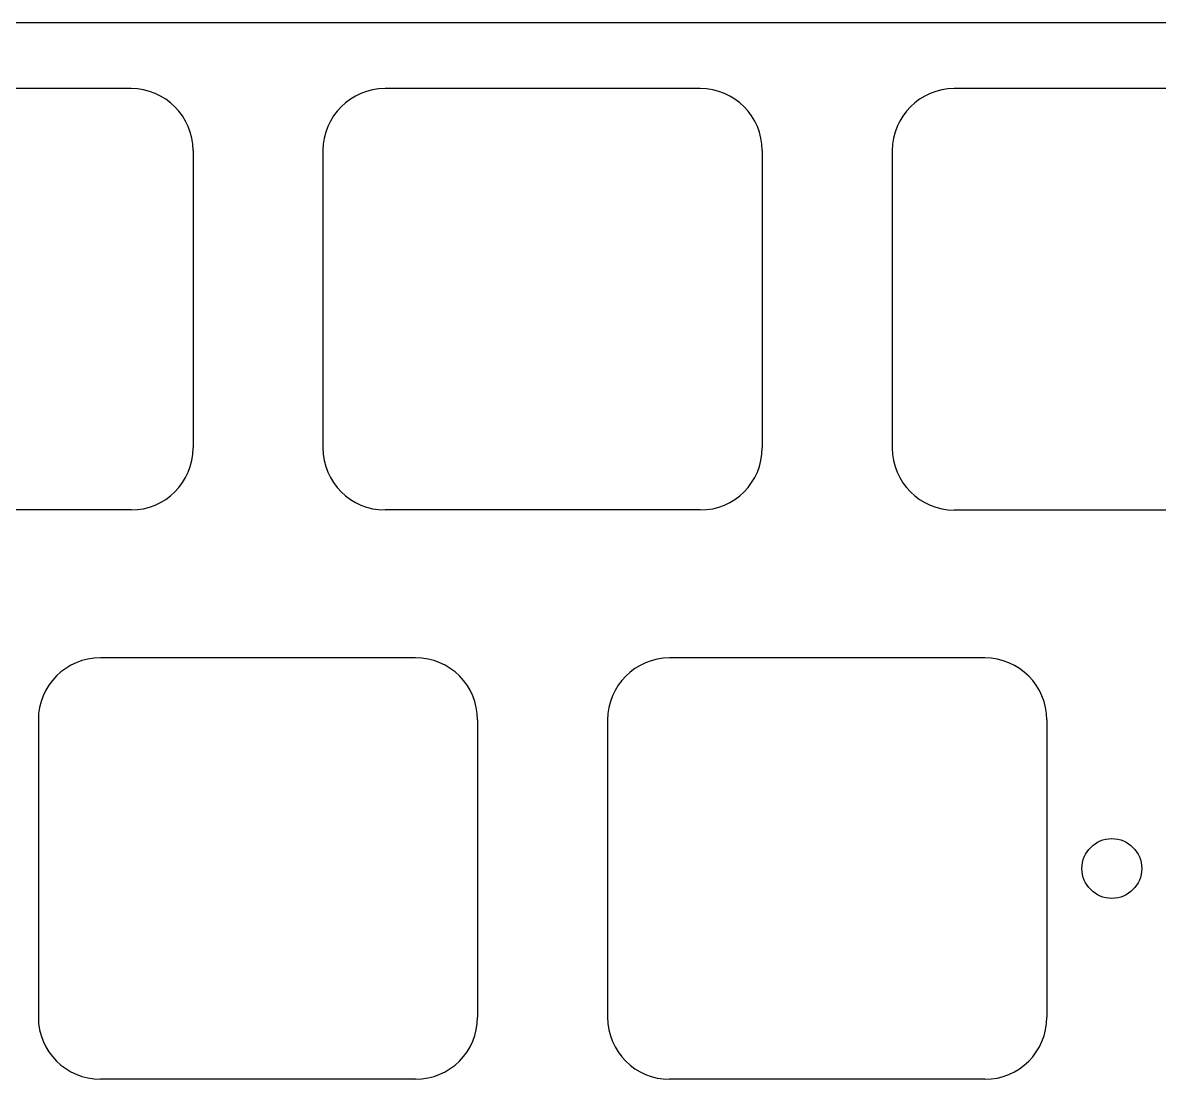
# Model space of a CAD drawing. Header units: millimetres. Extents: x -9 to 276, y -90 to 14.
# Drawn here: x 96.9 to 134.94, y -26.1 to 9.25 of the extents above; entities that cross this region are included whole.
import ezdxf

# ---------------------------------------------------------------- set-up
doc = ezdxf.new("R2010")
doc.units = ezdxf.units.MM
doc.layers.add('BLACK', color=7, linetype='CONTINUOUS')

msp = doc.modelspace()

# ---------------------------------------------------------------- linework, layer by layer
at = {"layer": 'BLACK', "linetype": 'Continuous'}
for p, q in [((97.763952, 9.249998), (96.381691, 9.25)), ((98.040404, 9.25), (97.763952, 9.249998)), ((100.567966, 9.250002), (98.040404, 9.25)), ((101.357829, 9.25), (100.567966, 9.250002)), ((104.675254, 9.25), (101.357829, 9.25)), ((107.992679, 9.25), (104.675254, 9.25)), ((111.310105, 9.25), (107.992679, 9.25)), ((125.132711, 9.25), (111.310105, 9.25)), ((144.484357, 9.25), (125.132711, 9.25)), ((100.5279, 7.0459), (89.977899, 7.0459)), ((119.5779, 7.0459), (109.027899, 7.0459)), ((138.62935, 7.04385), (128.079349, 7.04385)), ((102.6029, 4.9709), (102.6029, -4.9791)), ((106.9529, 4.9709), (106.9529, -4.979101)), ((121.6529, 4.9709), (121.6529, -4.9791)), ((126.00435, 4.96885), (126.00435, -4.981151)), ((100.5279, -7.0541), (89.9779, -7.0541)), ((119.5779, -7.0541), (109.0279, -7.0541)), ((138.62935, -7.05615), (128.07935, -7.05615)), ((110.05145, -12.00205), (99.501449, -12.00205)), ((129.1029, -12.0041), (118.552899, -12.0041)), ((97.42645, -14.07705), (97.42645, -24.027051)), ((112.12645, -14.07705), (112.12645, -24.02705)), ((116.4779, -14.0791), (116.4779, -24.029101)), ((131.1779, -14.0791), (131.1779, -24.0291)), ((110.05145, -26.10205), (99.50145, -26.10205)), ((129.1029, -26.1041), (118.5529, -26.1041))]:
    msp.add_line(p, q, dxfattribs=at)
at = {"layer": 'BLACK'}
msp.add_circle((133.35145, -19.05205), 1, dxfattribs=at)
for centre, radius, start, end in [((100.5279, 4.9709), 2.075, 0, 90), ((109.027904, 4.970896), 2.075004, 90.0001381, 179.9998896), ((119.5779, 4.9709), 2.075, 0, 90), ((128.079354, 4.968846), 2.075004, 90.0001381, 179.9998896), ((100.5279, -4.9791), 2.075, 270, 0), ((109.027902, -4.979098), 2.075002, 180.0000828, 269.9999448), ((119.5779, -4.9791), 2.075, 270, 0), ((128.079352, -4.981148), 2.075002, 180.0000828, 269.9999448), ((99.501454, -14.077054), 2.075004, 90.0001381, 179.9998896), ((110.05145, -14.07705), 2.075, 0, 90), ((118.552904, -14.079104), 2.075004, 90.0001381, 179.9998896), ((129.1029, -14.0791), 2.075, 0, 90), ((99.501452, -24.027048), 2.075002, 180.0000828, 269.9999448), ((110.05145, -24.02705), 2.075, 270, 0), ((118.552902, -24.029098), 2.075002, 180.0000828, 269.9999448), ((129.1029, -24.0291), 2.075, 270, 0)]:
    msp.add_arc(centre, radius, start, end, dxfattribs=at)

doc.saveas('drawing.dxf')
